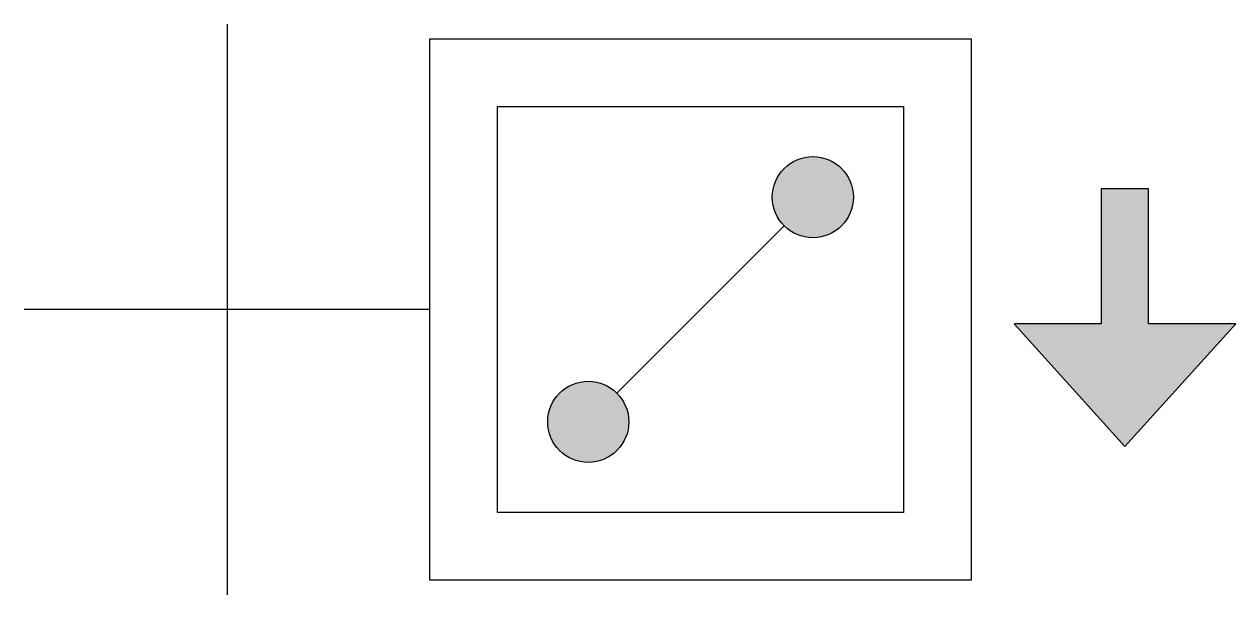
# Model space of a CAD drawing. Header units: metres. Extents: x 0 to 8.96, y -2.11 to 2.11.
import ezdxf

# ---------------------------------------------------------------- set-up
doc = ezdxf.new("R2010")
doc.units = ezdxf.units.M

msp = doc.modelspace()

# ---------------------------------------------------------------- hatches: boundary and pattern name
h = msp.add_hatch(color=256)
h.dxf.hatch_style = 1
edge = h.paths.add_edge_path()
edge.add_arc((5.832, 0.8305), 0.3, 0, 360)
h = msp.add_hatch(color=256)
h.dxf.hatch_style = 1
h.paths.add_polyline_path([(8.3143, 0.8929), (7.9639, 0.8929), (7.9639, -0.1071), (7.3193, -0.1071), (8.1391, -1.0124), (8.959, -0.1071), (8.3143, -0.1071)])
h = msp.add_hatch(color=256)
h.dxf.hatch_style = 1
edge = h.paths.add_edge_path()
edge.add_arc((4.171, -0.8305), 0.3, 0, 360)

# ---------------------------------------------------------------- linework, layer by layer
for p, q in [((1.5, 2.1096), (1.5, -2.1096)), ((4.3831, -0.6184), (5.6199, 0.6184)), ((1.5, 0), (0, 0)), ((3, 0), (1.5, 0))]:
    msp.add_line(p, q)
for points in [[(3, 2.0015), (7.003, 2.0015), (7.003, -2.0015), (3, -2.0015)], [(3.5, 1.5015), (6.503, 1.5015), (6.503, -1.5015), (3.5, -1.5015)], [(8.3143, 0.8929), (7.9639, 0.8929), (7.9639, -0.1071), (7.3193, -0.1071), (8.1391, -1.0124), (8.959, -0.1071), (8.3143, -0.1071)]]:
    msp.add_lwpolyline(points, close=True)
for centre in [(5.832, 0.8305), (4.171, -0.8305)]:
    msp.add_circle(centre, 0.3)

doc.saveas('drawing.dxf')
